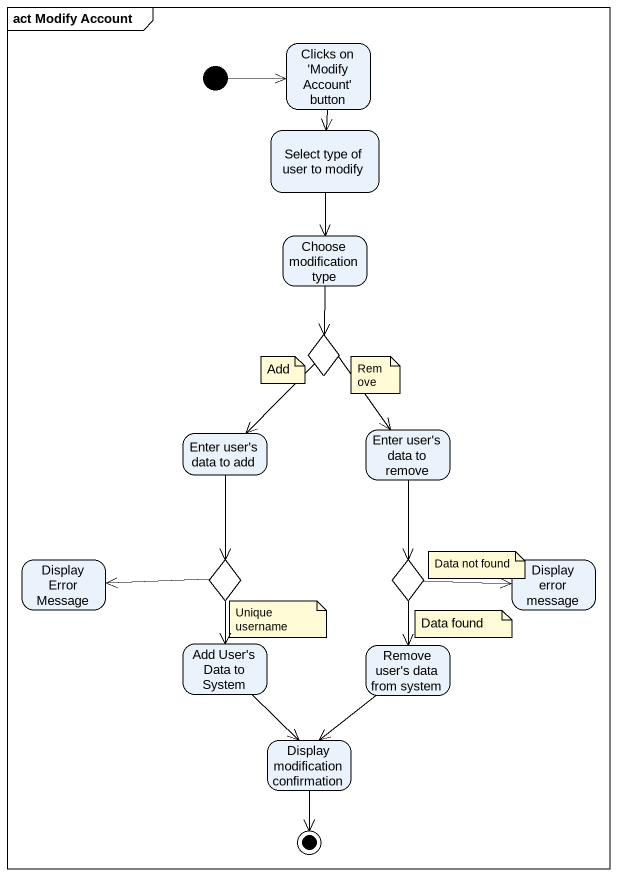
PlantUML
@startuml
mainframe act Modify Account
hide empty description
state "Clicks on 'Modify Account' button" as Clicks_on_Modify_Account
state "Select type of user to modify" as Select_type_of_user_to
state "Choose modification type" as Choose_modification_type
state choice1 <<choice>>
state "Enter user's data to add" as Enter_user_s_data_to_add
state "Enter user's data to remove" as Enter_user_s_data_to_remove
state "Display Error Message" as Display_Error_Message
state choice2 <<choice>>
state choice3 <<choice>>
state "Display error message" as Display_error_message
state "Add User's Data to System" as Add_User_s_Data_to_System
state "Remove user's data from system" as Remove_user_s_data_from
state "Display modification confirmation" as Display_modification
[*] -right-> Clicks_on_Modify_Account
Clicks_on_Modify_Account --> Select_type_of_user_to
Select_type_of_user_to --> Choose_modification_type
Choose_modification_type --> choice1
choice1 --> Enter_user_s_data_to_add
choice1 --> Enter_user_s_data_to_remove
Enter_user_s_data_to_add --> choice2
Enter_user_s_data_to_remove --> choice3
choice2 -left-> Display_Error_Message
choice2 --> Add_User_s_Data_to_System
choice3 -right-> Display_error_message
choice3 --> Remove_user_s_data_from
Add_User_s_Data_to_System --> Display_modification
Remove_user_s_data_from --> Display_modification
Display_modification --> [*]
note as N1
  Add
end note
note as N2
  Remove
end note
note as N3
  Unique username
end note
note as N4
  Data not found
end note
note as N5
  Data found
end note
@enduml
